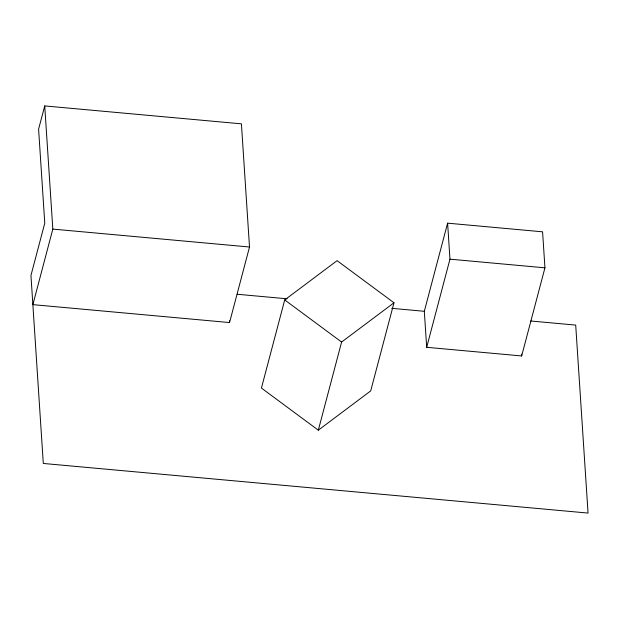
<?xml version="1.0" encoding="UTF-8"?>
<svg xmlns="http://www.w3.org/2000/svg" width="619" height="619" viewBox="0 0 619 619"><rect width="100%" height="100%" fill="white"/><g stroke="black" fill="none" stroke-linecap="round" stroke-linejoin="round"><path stroke-width="0.93" d="M44.73 105.926L52.824 229.1L32.869 304.641L229.548 322.561L249.511 247.012L241.418 123.839L44.73 105.926L38.595 129.154L44.769 223.149L30.95 275.463L43.299 463.453L588.05 513.074L575.701 325.091L530.769 320.998M284.717 299.929L261.427 388.067L318.321 430.182L370.696 390.906L393.986 302.776L337.092 260.661L284.717 299.929L341.603 342.044L318.321 430.182M424.317 311.295L447.607 223.165L542.584 231.816L544.944 267.826L521.662 355.956L426.684 347.305L424.317 311.295L391.695 308.324M426.684 347.305L449.967 259.168L447.607 223.165M341.603 342.044L393.986 302.776M449.967 259.168L544.944 267.826M52.824 229.1L249.511 247.012M237.232 294.257L287.115 298.799M521.538 354.06L521.662 355.956M229.425 320.681L229.548 322.561"/></g></svg>
